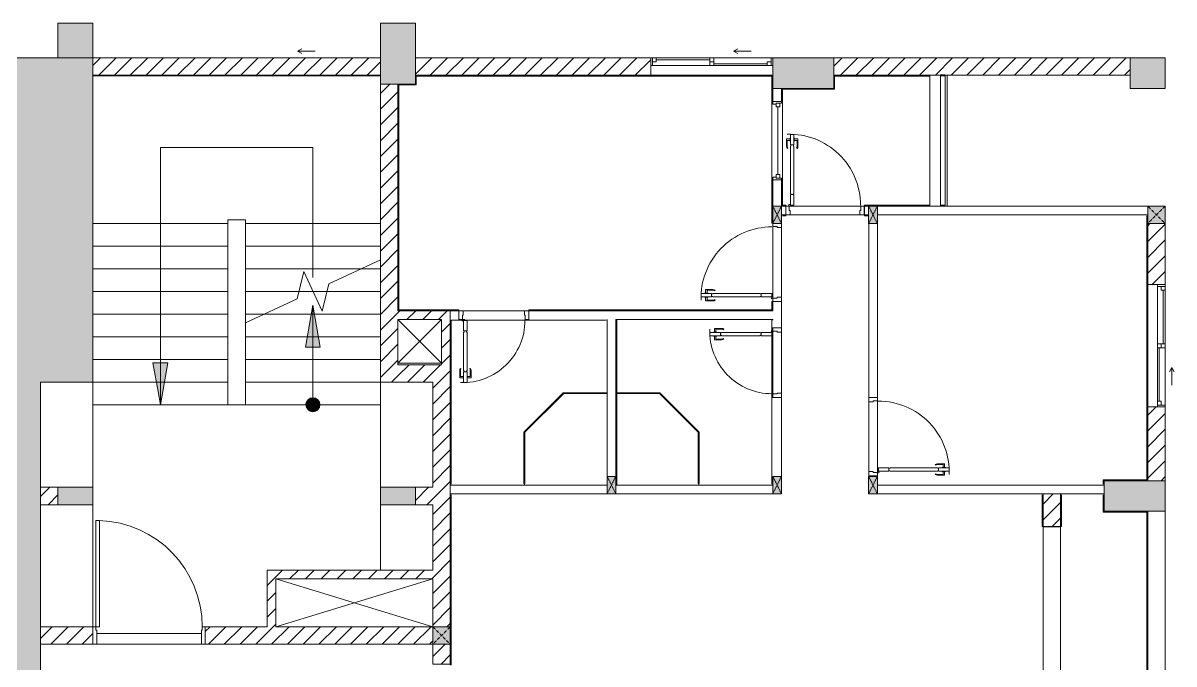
# Model space of a CAD drawing. Header units: millimetres. Extents: x 31157 to 224036, y 218 to 80529.
# Drawn here: x 138534 to 151736, y 71285 to 78637 of the extents above; entities that cross this region are included whole.
import ezdxf

# ---------------------------------------------------------------- set-up
doc = ezdxf.new("R2010")
doc.units = ezdxf.units.MM
doc.linetypes.add('IMPORT-Dash _2_', pattern=[6, 3, -3])
for name, color, linetype, lineweight in [('0-2', 170, 'Continuous', 9), ('A-DETL-GENF-6', 20, 'Continuous', 9), ('A-DETL-GENF-7', 170, 'Continuous', 9), ('A-DETL-THIN-3', 151, 'Continuous', 9), ('A-DOOR-2', 170, 'Continuous', 9), ('A-DOOR-FRAM-2', 170, 'Continuous', 9), ('A-FLOR-1', 170, 'Continuous', 9), ('A-FLOR-HRAL-5', 170, 'Continuous', 9), ('A-GLAZ-5', 170, 'Continuous', 9), ('A-GLAZ-CURT-3', 170, 'Continuous', 9), ('A-WALL-1', 170, 'Continuous', 9), ('A-WALL-PATT-3', 170, 'Continuous', 9), ('A_1404_dwg-1', 170, 'Continuous', 9), ('I-WALL', 170, 'Continuous', 9), ('I-WALL-1', 170, 'Continuous', 9), ('S-COLS-1', 170, 'Continuous', 9), ('S-COLS-2', 170, 'Continuous', 9), ('S-COLS-4', 170, 'Continuous', 9), ('S-COLS-9', 170, 'IMPORT-Dash _2_', 9), ('S-COLS-HDLN-2', 170, 'IMPORT-Dash _2_', 9), ('S-STRS-2', 170, 'Continuous', 9), ('S-STRS-ANNO', 170, 'Continuous', 9), ('S-STRS-MBND-2', 170, 'Continuous', 9)]:
    doc.layers.add(name, color=color, linetype=linetype, lineweight=lineweight)
pattern_1 = [(45, (0, 0), (-90.50967, 90.50967), [])]

# ---------------------------------------------------------------- blocks, each defined once
blk = doc.blocks.new('A_1404_dwg_NCV_TKTC_KET CAU_rvt-1-TKTC_MB HOÀN THIỆN SÀN TẦNG 3-4-4819833-KeyPlan-CH2-Tầng 1_ Tầng 2')
at = {"layer": 'S-COLS-1'}
for points in [[(42453, 78237), (42653, 78237), (42653, 78637), (42253, 78637), (42253, 78237), (42443, 78237)], [(46163, 77937), (46353, 77937), (46353, 78637), (45953, 78637), (45953, 77937), (46153, 77937)], [(50563, 77887), (51152, 77887), (51152, 78237), (50452, 78237), (50453, 77887), (50553, 77887)], [(54753, 77887), (54953, 77887), (54953, 78237), (54553, 78237), (54553, 77887)], [(42403, 73112), (42653, 73112), (42653, 73312), (42253, 73312), (42253, 73112)], [(46353, 73112), (46353, 73312), (45953, 73312), (45953, 73112)], [(54953, 73037), (54953, 73387), (54253, 73387), (54253, 73037), (54753, 73037)]]:
    blk.add_hatch(color=256, dxfattribs=at).paths.add_polyline_path(points)
at = {"layer": 'A-FLOR-1'}
for p, q in [((42653, 78033), (45953, 78033)), ((52453, 76537), (52453, 78037)), ((45953, 73312), (45953, 74259)), ((42653, 73112), (42653, 71712)), ((45953, 72362), (45953, 73112)), ((42698, 71634), (43898, 71634))]:
    blk.add_line(p, q, dxfattribs=at)
at = {"layer": 'A-FLOR-1', "flags": 128}
for points in [[(46653, 74737), (46153, 74737), (46153, 75237)], [(44403, 74259), (42653, 74259), (42653, 73312)]]:
    blk.add_lwpolyline(points, dxfattribs=at)
at = {"layer": 'S-COLS-2', "flags": 128}
for points in [[(42653, 78237), (42653, 78637), (42253, 78637), (42253, 78237)], [(46353, 78037), (46353, 78637), (45953, 78637), (45953, 77937), (46153, 77937)], [(51152, 78037), (51152, 78237), (50452, 78237)], [(54753, 73037), (54953, 73037), (54953, 73387), (54253, 73387)]]:
    blk.add_lwpolyline(points, dxfattribs=at)
for points in [[(54553, 78237), (54553, 77887), (54953, 77887), (54953, 78237)], [(42253, 73312), (42253, 73112), (42653, 73112), (42653, 73312)], [(45953, 73312), (45953, 73112), (46353, 73112), (46353, 73312)]]:
    blk.add_lwpolyline(points, close=True, dxfattribs=at)
blk = doc.blocks.new('A_1404_dwg_DOOR_CW_01 CANH MO-PANEL KINH - DIW_01-900x2200-CỬA GỖ VÂN LAMINATE-V104-TKTC_MB HOÀN THIỆN SÀN TẦNG 3-4-4819913-KeyPlan-CH2-Tầng 1_ Tầng 2')
at = {"layer": 'A-DETL-GENF-7'}
for p, q in [((49682, 75537), (49682, 75576)), ((49766, 75580), (49686, 75580)), ((49699, 75537), (49699, 75568)), ((49703, 75572), (49766, 75572)), ((49791, 75572), (49787, 75565)), ((49682, 75493), (49682, 75454)), ((49766, 75450), (49686, 75450)), ((49699, 75493), (49699, 75462)), ((49703, 75458), (49766, 75458)), ((49791, 75458), (49787, 75465))]:
    blk.add_line(p, q, dxfattribs=at)
at = {"layer": 'A-DETL-GENF-7', "flags": 128}
for points in [[(49631, 75495), (49631, 75535), (49751, 75535), (49751, 75495)], [(49710, 75537), (49710, 75535), (49671, 75535), (49671, 75537)], [(50307, 75529), (50307, 75535), (49765, 75535), (49765, 75529), (49751, 75529), (49751, 75501), (49765, 75501), (49765, 75495), (50307, 75495), (50307, 75501), (50321, 75501), (50321, 75529)], [(50321, 75535), (50321, 75495), (50441, 75495), (50441, 75535)], [(49710, 75493), (49710, 75495), (49671, 75495), (49671, 75493)]]:
    blk.add_lwpolyline(points, close=True, dxfattribs=at)
at = {"layer": 'A-DETL-GENF-7'}
blk.add_circle((50443, 75485), 10, dxfattribs=at)
for centre, radius, start, end in [((50443, 75485), 814, 90, 182), ((49686, 75576), 4, 90, 180), ((49703, 75568), 4, 90, 180), ((49766, 75535), 45, 55, 90), ((49766, 75535), 37, 55, 90), ((49686, 75454), 4, 180, 270), ((49703, 75462), 4, 180, 270), ((49766, 75495), 37, 270, 305), ((49766, 75495), 45, 270, 305)]:
    blk.add_arc(centre, radius, start, end, dxfattribs=at)
at = {"layer": 'A-DOOR-2'}
blk.add_line((50453, 75485), (50453, 75510), dxfattribs=at)
at = {"layer": 'A-DOOR-2', "flags": 128}
blk.add_lwpolyline([(50453, 76337), (50453, 76302), (50503, 76302), (50503, 76292), (50553, 76292), (50553, 76337)], dxfattribs=at)
blk.add_lwpolyline([(50553, 75442), (50553, 75492), (50503, 75492), (50503, 75482), (50453, 75482), (50453, 75442)], close=True, dxfattribs=at)
blk = doc.blocks.new('A_1404_dwg_DOOR_CW_01 CANH MO-PANEL KINH - DIG_02-800x2200-CỬA NHÔM KÍNH-V60-TKTC_MB HOÀN THIỆN SÀN TẦNG 3-4-4819851-KeyPlan-CH2-Tầng 1_ Tầng 2')
at = {"layer": 'A-DETL-GENF-7'}
for p, q in [((104713, 29524), (104713, 29603)), ((104756, 29607), (104717, 29607)), ((104721, 29586), (104721, 29524)), ((104756, 29590), (104725, 29590)), ((104800, 29607), (104839, 29607)), ((104800, 29590), (104831, 29590)), ((104835, 29586), (104835, 29524)), ((104843, 29524), (104843, 29603)), ((104721, 29498), (104728, 29503)), ((104835, 29498), (104828, 29503))]:
    blk.add_line(p, q, dxfattribs=at)
at = {"layer": 'A-DETL-GENF-7', "flags": 128}
for points in [[(104756, 29579), (104758, 29579), (104758, 29619), (104756, 29619)], [(104798, 29659), (104758, 29659), (104758, 29539), (104798, 29539)], [(104800, 29579), (104798, 29579), (104798, 29619), (104800, 29619)], [(104764, 29083), (104758, 29083), (104758, 29525), (104764, 29525), (104764, 29539), (104792, 29539), (104792, 29525), (104798, 29525), (104798, 29083), (104792, 29083), (104792, 29069), (104764, 29069)], [(104758, 29069), (104798, 29069), (104798, 28949), (104758, 28949)]]:
    blk.add_lwpolyline(points, close=True, dxfattribs=at)
at = {"layer": 'A-DETL-GENF-7'}
blk.add_circle((104808, 28947), 10, dxfattribs=at)
for centre, radius, start, end in [((104808, 28947), 714, 88, 180), ((104717, 29603), 4, 90, 180), ((104725, 29586), 4, 90, 180), ((104831, 29586), 4, 0, 90), ((104839, 29603), 4, 0, 90), ((104758, 29524), 45, 180, 215), ((104758, 29524), 37, 180, 215), ((104798, 29524), 37, 325, 0), ((104798, 29524), 45, 325, 0)]:
    blk.add_arc(centre, radius, start, end, dxfattribs=at)
at = {"layer": 'A-DOOR-2'}
blk.add_line((104808, 28937), (104783, 28937), dxfattribs=at)
at = {"layer": 'A-DOOR-2', "flags": 128}
for points in [[(104051, 28837), (104051, 28937), (104091, 28937), (104091, 28887), (104101, 28887), (104101, 28837)], [(104801, 28837), (104801, 28887), (104811, 28887), (104811, 28937), (104851, 28937), (104851, 28837)]]:
    blk.add_lwpolyline(points, close=True, dxfattribs=at)
blk = doc.blocks.new('A_1404_dwg_DOOR_CW_01 CANH MO-PANEL KINH - DIW_01-900x2200-CỬA GỖ VÂN LAMINATE-553375-TKTC_MB HOÀN THIỆN SÀN TẦNG 3-4-4819841-KeyPlan-CH2-Tầng 1_ Tầng 2')
at = {"layer": 'A-DETL-GENF-7'}
for p, q in [((49615, 40124), (49615, 40203)), ((49658, 40207), (49619, 40207)), ((49623, 40186), (49623, 40124)), ((49658, 40190), (49627, 40190)), ((49702, 40207), (49741, 40207)), ((49702, 40190), (49733, 40190)), ((49737, 40186), (49737, 40124)), ((49745, 40124), (49745, 40203)), ((49623, 40098), (49629, 40103)), ((49736, 40098), (49730, 40103))]:
    blk.add_line(p, q, dxfattribs=at)
at = {"layer": 'A-DETL-GENF-7', "flags": 128}
for points in [[(49658, 40179), (49660, 40179), (49660, 40219), (49658, 40219)], [(49700, 40259), (49660, 40259), (49660, 40139), (49700, 40139)], [(49666, 39583), (49660, 39583), (49660, 40125), (49666, 40125), (49666, 40139), (49694, 40139), (49694, 40125), (49700, 40125), (49700, 39583), (49694, 39583), (49694, 39569), (49666, 39569)], [(49702, 40179), (49700, 40179), (49700, 40219), (49702, 40219)], [(49660, 39569), (49700, 39569), (49700, 39449), (49660, 39449)]]:
    blk.add_lwpolyline(points, close=True, dxfattribs=at)
at = {"layer": 'A-DETL-GENF-7'}
blk.add_circle((49710, 39447), 10, dxfattribs=at)
for centre, radius, start, end in [((49710, 39447), 814, 88, 180), ((49619, 40203), 4, 90, 180), ((49627, 40186), 4, 90, 180), ((49733, 40186), 4, 0, 90), ((49741, 40203), 4, 0, 90), ((49660, 40124), 45, 180, 215), ((49660, 40124), 37, 180, 215), ((49700, 40124), 37, 325, 0), ((49700, 40124), 45, 325, 0)]:
    blk.add_arc(centre, radius, start, end, dxfattribs=at)
at = {"layer": 'A-DOOR-2'}
blk.add_line((49710, 39437), (49685, 39437), dxfattribs=at)
at = {"layer": 'A-DOOR-2', "flags": 128}
for points in [[(48853, 39337), (48853, 39437), (48893, 39437), (48893, 39387), (48903, 39387), (48903, 39337)], [(49703, 39337), (49703, 39387), (49713, 39387), (49713, 39437), (49753, 39437), (49753, 39337)]]:
    blk.add_lwpolyline(points, close=True, dxfattribs=at)
blk = doc.blocks.new('A_1404_dwg_M_Fixed - 900 x 1400-901191-TKTC_MB HOÀN THIỆN SÀN TẦNG 3-4-4819853-KeyPlan-CH2-Tầng 1_ Tầng 2')
at = {"layer": 'A-GLAZ-5'}
blk.add_line((107014, 28878), (107788, 28878), dxfattribs=at)
at = {"layer": 'A-GLAZ-5', "flags": 128}
for points in [[(106983, 28900), (106983, 28937), (106951, 28937)], [(107819, 28900), (107819, 28937), (107851, 28937)], [(106951, 28837), (106970, 28837), (106970, 28900), (107014, 28900), (107014, 28856), (106970, 28856)], [(107832, 28856), (107788, 28856), (107788, 28900), (107832, 28900), (107832, 28837), (107849, 28837)]]:
    blk.add_lwpolyline(points, dxfattribs=at)
blk = doc.blocks.new('A_1404_dwg_Railing - 50 x 10mm-901205-TKTC_MB HOÀN THIỆN SÀN TẦNG 3-4-4819863-KeyPlan-CH2-Tầng 1_ Tầng 2')
at = {"layer": 'A-FLOR-HRAL-5', "flags": 128}
blk.add_lwpolyline([(107983, 24612), (107983, 24562), (107973, 24562), (107973, 24612)], close=True, dxfattribs=at)
blk = doc.blocks.new('A_1404_dwg_Railing - Railing-885341-TKTC_MB HOÀN THIỆN SÀN TẦNG 3-4-4819917-KeyPlan-CH2-Tầng 1_ Tầng 2')
at = {"layer": 'A-FLOR-HRAL-5'}
for p, q in [((52378, 78032), (52378, 76547)), ((52428, 76547), (52428, 78032))]:
    blk.add_line(p, q, dxfattribs=at)
at = {"rotation": 90.00000000000074}
for p in [(76989, -29941), (76989, -31436)]:
    blk.add_blockref('A_1404_dwg_Railing - 50 x 10mm-901205-TKTC_MB HOÀN THIỆN SÀN TẦNG 3-4-4819863-KeyPlan-CH2-Tầng 1_ Tầng 2', p, dxfattribs=at)
blk = doc.blocks.new('A_1404_dwg_System Panel - Glazed-901218-TKTC_MB HOÀN THIỆN SÀN TẦNG 3-4-4819900-KeyPlan-CH2-Tầng 1_ Tầng 2')
at = {"layer": 'A-GLAZ-CURT-3'}
blk.add_hatch(color=256, dxfattribs=at).paths.add_polyline_path([(41008, 64949), (41003, 65540), (40998, 65536), (40998, 64949)])
blk.add_line((41008, 64949), (41008, 65540), dxfattribs=at)
at = {"layer": 'A-GLAZ-CURT-3', "flags": 128}
blk.add_lwpolyline([(40998, 65538), (40998, 64949), (41008, 64949)], dxfattribs=at)
blk = doc.blocks.new('A_1404_dwg_System Panel - Glazed-901219-TKTC_MB HOÀN THIỆN SÀN TẦNG 3-4-V87-KeyPlan-CH2-Tầng 1_ Tầng 2')
at = {"layer": 'A-GLAZ-CURT-3'}
blk.add_hatch(color=256, dxfattribs=at).paths.add_polyline_path([(39447, 29483), (39450, 29494), (39003, 29934), (38999, 29931), (39409, 29521)])
blk.add_line((38999, 29931), (39447, 29483), dxfattribs=at)
at = {"layer": 'A-GLAZ-CURT-3', "flags": 128}
blk.add_lwpolyline([(39452, 29492), (39006, 29938), (38999, 29931)], dxfattribs=at)
blk = doc.blocks.new('A_1404_dwg_System Panel - Glazed-901217-TKTC_MB HOÀN THIỆN SÀN TẦNG 3-4-V88-KeyPlan-CH2-Tầng 1_ Tầng 2')
at = {"layer": 'A-GLAZ-CURT-3'}
blk.add_hatch(color=256, dxfattribs=at).paths.add_polyline_path([(39454, 29482), (39953, 29482), (39953, 29492), (39450, 29487), (39450, 29482)])
at = {"layer": 'A-GLAZ-CURT-3', "flags": 128}
blk.add_lwpolyline([(39450, 29482), (39953, 29482), (39953, 29492), (39450, 29492)], close=True, dxfattribs=at)
blk = doc.blocks.new('A_1404_dwg_G1_SOF - BO TRU - 100x200-746114-TKTC_MB HOÀN THIỆN SÀN TẦNG 3-4-4819846-KeyPlan-CH2-Tầng 1_ Tầng 2')
at = {"layer": 'S-COLS-1'}
blk.add_hatch(color=256, dxfattribs=at).paths.add_polyline_path([(49953, 40037), (49953, 40237), (49853, 40237), (49853, 40037)])
at = {"layer": 'S-COLS-1', "flags": 128}
blk.add_lwpolyline([(49853, 40037), (49853, 40237), (49953, 40237), (49953, 40037)], close=True, dxfattribs=at)
at = {"layer": 'S-COLS-HDLN-2'}
for p, q in [((49953, 40037), (49853, 40237)), ((49853, 40037), (49953, 40237))]:
    blk.add_line(p, q, dxfattribs=at)
blk = doc.blocks.new('A_1404_dwg_DOOR_CW_01 CANH MO-PANEL KINH - DIG_01-900x2200-CỬA NHÔM KÍNH-901226-TKTC_MB HOÀN THIỆN SÀN TẦNG 3-4-4819905-KeyPlan-CH2-Tầng 1_ Tầng 2')
at = {"layer": 'A-DETL-GENF-7'}
for p, q in [((37873, 26676), (37879, 26671)), ((37986, 26676), (37980, 26671)), ((37865, 26650), (37865, 26570)), ((37908, 26566), (37869, 26566)), ((37873, 26587), (37873, 26650)), ((37908, 26583), (37877, 26583)), ((37952, 26583), (37983, 26583)), ((37952, 26566), (37991, 26566)), ((37987, 26587), (37987, 26650)), ((37995, 26650), (37995, 26570))]:
    blk.add_line(p, q, dxfattribs=at)
at = {"layer": 'A-DETL-GENF-7', "flags": 128}
for points in [[(37910, 27205), (37950, 27205), (37950, 27325), (37910, 27325)], [(37916, 27191), (37910, 27191), (37910, 26649), (37916, 26649), (37916, 26635), (37944, 26635), (37944, 26649), (37950, 26649), (37950, 27191), (37944, 27191), (37944, 27205), (37916, 27205)], [(37908, 26595), (37910, 26595), (37910, 26555), (37908, 26555)], [(37950, 26515), (37910, 26515), (37910, 26635), (37950, 26635)], [(37952, 26595), (37950, 26595), (37950, 26555), (37952, 26555)]]:
    blk.add_lwpolyline(points, close=True, dxfattribs=at)
at = {"layer": 'A-DETL-GENF-7'}
blk.add_circle((37960, 27327), 10, dxfattribs=at)
for centre, radius, start, end in [((37960, 27327), 814, 180, 272), ((37910, 26650), 45, 145, 180), ((37910, 26650), 37, 145, 180), ((37950, 26650), 37, 0, 35), ((37950, 26650), 45, 0, 35), ((37869, 26570), 4, 180, 270), ((37877, 26587), 4, 180, 270), ((37983, 26587), 4, 270, 0), ((37991, 26570), 4, 270, 0)]:
    blk.add_arc(centre, radius, start, end, dxfattribs=at)
at = {"layer": 'A-DOOR-2'}
blk.add_line((37960, 27337), (37935, 27337), dxfattribs=at)
at = {"layer": 'A-DOOR-2', "flags": 128}
for points in [[(37153, 27437), (37103, 27437), (37103, 27337), (37143, 27337), (37143, 27387), (37153, 27387)], [(38003, 27437), (37953, 27437), (37953, 27387), (37963, 27387), (37963, 27337), (38003, 27337)]]:
    blk.add_lwpolyline(points, close=True, dxfattribs=at)
blk = doc.blocks.new('A_1404_dwg_System Panel - Glazed-901212-TKTC_MB HOÀN THIỆN SÀN TẦNG 3-4-V89-KeyPlan-CH2-Tầng 1_ Tầng 2')
at = {"layer": 'A-GLAZ-CURT-3'}
blk.add_hatch(color=256, dxfattribs=at).paths.add_polyline_path([(40551, 29482), (40555, 29487), (40551, 29492), (40053, 29492), (40053, 29482)])
at = {"layer": 'A-GLAZ-CURT-3', "flags": 128}
blk.add_lwpolyline([(40553, 29492), (40053, 29492), (40053, 29482), (40555, 29482)], dxfattribs=at)
blk = doc.blocks.new('A_1404_dwg_System Panel - Glazed-901210-TKTC_MB HOÀN THIỆN SÀN TẦNG 3-4-4819895-KeyPlan-CH2-Tầng 1_ Tầng 2')
at = {"layer": 'A-GLAZ-CURT-3'}
blk.add_hatch(color=256, dxfattribs=at).paths.add_polyline_path([(38999, 64949), (39008, 64949), (39003, 65540), (38998, 65540), (38998, 64949)])
blk.add_line((39008, 64949), (39008, 65538), dxfattribs=at)
at = {"layer": 'A-GLAZ-CURT-3', "flags": 128}
blk.add_lwpolyline([(38998, 65540), (38998, 64949), (39008, 64949)], dxfattribs=at)
blk = doc.blocks.new('A_1404_dwg_System Panel - Glazed-901211-TKTC_MB HOÀN THIỆN SÀN TẦNG 3-4-V90-KeyPlan-CH2-Tầng 1_ Tầng 2')
at = {"layer": 'A-GLAZ-CURT-3'}
blk.add_hatch(color=256, dxfattribs=at).paths.add_polyline_path([(40558, 29483), (41003, 29934), (40998, 29936), (40555, 29487)])
at = {"layer": 'A-GLAZ-CURT-3', "flags": 128}
blk.add_lwpolyline([(40999, 29938), (40551, 29490), (40558, 29483), (41006, 29931)], close=True, dxfattribs=at)
blk = doc.blocks.new('A_1404_dwg_NCV_TKTC_TANG 3 - 4_rvt-1-TKTC_MB HOÀN THIỆN SÀN TẦNG 3-4-4819943-KeyPlan-CH2-Tầng 1_ Tầng 2')
at = {"layer": 'A-WALL-PATT-3'}
for points in [[(46653, 78027), (50452, 78027), (50452, 78037), (46353, 78037), (46353, 78027), (46363, 78027)], [(46353, 77927), (46363, 77927), (46363, 78027), (46353, 78027), (46353, 77937)], [(51152, 78027), (52253, 78027), (52253, 78037), (51152, 78037)], [(51162, 77877), (51162, 78027), (51152, 78027), (51152, 77877)], [(46163, 75347), (46163, 77937), (46153, 77937), (46153, 75347)], [(46353, 77927), (46353, 77937), (46163, 77937), (46163, 77927)], [(51135, 77877), (51152, 77877), (51152, 77887), (50563, 77887), (50563, 77877)], [(54253, 73347), (54253, 73397), (54243, 73397), (54243, 73347)], [(54743, 73387), (54743, 73397), (54253, 73397), (54253, 73387)], [(54243, 73037), (54253, 73037), (54253, 73227), (54243, 73227)], [(54253, 73027), (54743, 73027), (54743, 73037), (54243, 73037), (54243, 73027)]]:
    blk.add_hatch(color=256, dxfattribs=at).paths.add_polyline_path(points)
h = blk.add_hatch(color=256, dxfattribs=at)
h.paths.add_polyline_path([(50452, 75347), (50453, 75347), (50452, 75442), (50443, 75442), (50443, 75347)])
h.paths.add_polyline_path([(50452, 76342), (50453, 76342), (50452, 76837), (50443, 76837), (50443, 76342)])
h.paths.add_polyline_path([(50443, 77737), (50453, 77737), (50452, 78027), (50443, 78027)])
h = blk.add_hatch(color=256, dxfattribs=at)
h.paths.add_polyline_path([(50553, 76547), (50563, 76547), (50563, 76837), (50553, 76837)])
h.paths.add_polyline_path([(50563, 77737), (50563, 77887), (50553, 77887), (50553, 77737)])
h = blk.add_hatch(color=256, dxfattribs=at)
h.paths.add_polyline_path([(50553, 76537), (50603, 76537), (50603, 76547), (50553, 76547)])
h.paths.add_polyline_path([(51543, 76537), (52253, 76537), (52253, 76547), (51503, 76547), (51503, 76537)])
h = blk.add_hatch(color=256, dxfattribs=at)
h.paths.add_polyline_path([(51543, 76427), (51543, 76437), (51503, 76437), (51503, 76427)])
h.paths.add_polyline_path([(50603, 76427), (50603, 76437), (50563, 76437), (50563, 76427)])
h = blk.add_hatch(color=256, dxfattribs=at)
h.paths.add_polyline_path([(54743, 73387), (54753, 73387), (54753, 74235), (54743, 74235), (54743, 73397)])
h.paths.add_polyline_path([(54753, 75635), (54753, 76427), (54743, 76427), (54743, 75635)])
h = blk.add_hatch(color=256, dxfattribs=at)
h.paths.add_polyline_path([(46353, 75337), (46853, 75337), (46853, 75347), (46153, 75347), (46153, 75337), (46163, 75337)])
h.paths.add_polyline_path([(50453, 75337), (50452, 75347), (47653, 75347), (47653, 75337), (50452, 75337)])
h = blk.add_hatch(color=256, dxfattribs=at)
h.paths.add_polyline_path([(46763, 70037), (46763, 70187), (46753, 70187), (46753, 70037)])
h.paths.add_polyline_path([(46763, 71277), (46763, 73237), (46753, 73237), (46753, 71277)])
h = blk.add_hatch(color=256, dxfattribs=at)
h.paths.add_polyline_path([(53543, 70047), (53553, 70047), (53553, 70362), (53543, 70360)])
h.paths.add_polyline_path([(53543, 72862), (53553, 72862), (53553, 73227), (53543, 73227)])
h = blk.add_hatch(color=256, dxfattribs=at)
h.paths.add_polyline_path([(53753, 69962), (53763, 69962), (53763, 70362), (53753, 70360), (53753, 69972)])
h.paths.add_polyline_path([(53763, 72862), (53763, 73227), (53753, 73227), (53753, 72862)])
at = {"layer": 'A-FLOR-1'}
for p, q in [((51453, 76437), (50653, 76437)), ((54753, 76427), (54753, 76437)), ((50453, 75482), (50453, 76302)), ((50553, 76292), (50553, 75492)), ((46903, 75337), (47603, 75337)), ((50453, 75102), (50453, 74382)), ((48052, 74387), (48553, 74387)), ((48663, 74387), (49153, 74387)), ((51553, 73493), (51553, 74293)), ((51653, 74303), (51653, 73483)), ((47603, 73337), (47603, 73354)), ((49603, 73354), (49603, 73337)), ((54253, 73337), (54253, 73347)), ((53553, 73227), (53553, 73237)), ((53753, 73237), (53753, 73227)), ((54253, 73227), (54253, 73237)), ((53753, 70362), (53753, 72860))]:
    blk.add_line(p, q, dxfattribs=at)
at = {"layer": 'A-FLOR-1', "flags": 128}
blk.add_lwpolyline([(50553, 75092), (50553, 74392)], close=True, dxfattribs=at)
blk.add_lwpolyline([(53753, 72862), (53753, 72860), (53553, 72860), (53553, 70362), (53553, 72862)], dxfattribs=at)
at = {"layer": 'A-WALL-1'}
for p, q in [((52253, 78037), (52378, 78037)), ((52253, 76547), (52253, 78027)), ((50553, 77887), (50453, 77887)), ((50453, 77887), (50453, 77737)), ((50553, 77737), (50553, 77887)), ((50453, 77737), (50553, 77737)), ((50553, 76837), (50453, 76837)), ((50453, 76837), (50453, 76537)), ((50553, 76547), (50553, 76837)), ((50553, 76537), (50553, 76547)), ((50603, 76537), (50553, 76537)), ((50603, 76437), (50603, 76537)), ((50643, 76537), (51463, 76537)), ((51503, 76537), (51503, 76437)), ((51553, 76537), (51503, 76537)), ((52378, 76537), (52253, 76537)), ((54753, 76537), (52428, 76537)), ((54753, 76437), (54753, 76537)), ((50553, 76437), (50563, 76437)), ((50563, 76437), (50603, 76437)), ((51453, 76437), (50653, 76437)), ((51503, 76437), (51543, 76437)), ((51543, 76437), (51553, 76437)), ((51553, 76337), (51553, 74343)), ((51653, 76437), (54753, 76437)), ((51653, 74343), (51653, 76337)), ((50453, 75482), (50453, 76302)), ((50553, 76292), (50553, 75492)), ((50553, 75442), (50453, 75442)), ((50453, 75442), (50453, 75347)), ((50553, 75142), (50553, 75442)), ((46753, 75337), (46753, 75237)), ((46853, 75337), (46753, 75337)), ((46853, 75237), (46853, 75337)), ((46903, 75337), (47603, 75337)), ((47653, 75337), (47653, 75237)), ((48553, 75337), (47653, 75337)), ((48553, 75237), (48553, 74397)), ((50453, 75142), (50553, 75142)), ((50553, 75092), (50553, 74392)), ((48553, 74397), (48553, 74387)), ((48553, 74387), (48553, 73437)), ((48653, 74387), (48653, 74397)), ((48653, 73437), (48653, 74387)), ((50553, 74342), (50453, 74342)), ((50553, 73437), (50553, 74342)), ((51553, 74343), (51653, 74343)), ((51553, 73493), (51553, 74293)), ((51653, 74303), (51653, 73483)), ((51653, 73443), (51553, 73443)), ((51553, 73443), (51553, 73437)), ((51653, 73437), (51653, 73443)), ((50453, 73337), (48653, 73337)), ((48653, 73237), (50453, 73237))]:
    blk.add_line(p, q, dxfattribs=at)
at = {"layer": 'A-WALL-1', "flags": 128}
for points in [[(52428, 78037), (52453, 78037), (52453, 76537)], [(50453, 75347), (50453, 75337), (48553, 75337)], [(48653, 74397), (48653, 75237), (50453, 75237), (50453, 75227)], [(48553, 73337), (46752, 73337), (46752, 73237), (48553, 73237)], [(51653, 73237), (54253, 73237), (54253, 73337), (51653, 73337)]]:
    blk.add_lwpolyline(points, dxfattribs=at)
blk.add_lwpolyline([(52253, 76537), (51653, 76537)], close=True, dxfattribs=at)
at = {"layer": 'I-WALL'}
for p, q in [((50453, 77737), (50453, 77887)), ((50553, 77887), (50553, 77737)), ((50443, 76837), (50443, 77737)), ((50563, 77737), (50563, 76837)), ((50453, 76537), (50453, 76837)), ((50553, 76837), (50553, 76547)), ((50553, 76537), (50603, 76537)), ((51503, 76537), (51553, 76537)), ((50603, 76437), (50563, 76437)), ((51543, 76437), (51503, 76437)), ((54743, 74235), (54743, 75635)), ((54753, 75635), (54753, 74235)), ((50453, 75347), (50453, 75442)), ((46753, 75337), (46853, 75337)), ((47653, 75337), (48553, 75337)), ((47653, 75227), (46853, 75227)), ((50443, 74342), (50443, 75142)), ((54743, 69972), (54743, 73027))]:
    blk.add_line(p, q, dxfattribs=at)
at = {"layer": 'I-WALL', "flags": 128}
blk.add_lwpolyline([(54743, 73037), (54753, 73037), (54753, 69972)], dxfattribs=at)
at = {"layer": 'I-WALL-1'}
for p, q in [((50553, 76547), (50553, 76537)), ((54753, 76337), (54753, 76427)), ((48553, 75227), (48553, 75237)), ((48653, 75227), (48653, 74397)), ((48663, 74397), (48663, 75227)), ((48653, 74397), (48653, 74387)), ((48653, 74387), (48653, 73437)), ((48663, 74387), (48663, 74397)), ((48663, 73337), (48663, 74387)), ((50443, 73337), (50453, 73337)), ((46753, 71712), (46753, 71512))]:
    blk.add_line(p, q, dxfattribs=at)
at = {"layer": 'I-WALL-1', "flags": 128}
for points in [[(50453, 77887), (50453, 78027), (50453, 78037), (46353, 78037), (46353, 78027), (46353, 77937), (46163, 77937), (46153, 77937), (46153, 75347), (46153, 75337), (46753, 75337)], [(46853, 75337), (46853, 75347), (46163, 75347), (46163, 77927), (46353, 77927), (46363, 77927), (46363, 78027), (50443, 78027), (50443, 77737), (50453, 77737)], [(50553, 77737), (50563, 77737), (50563, 77877), (51152, 77877), (51162, 77877), (51162, 78027), (52253, 78027), (52253, 78037), (51152, 78037), (51152, 78027), (51152, 77887), (50563, 77887), (50553, 77887)], [(50453, 76837), (50443, 76837), (50443, 76342), (50453, 76342)], [(50603, 76537), (50603, 76547), (50563, 76547), (50563, 76837), (50553, 76837)], [(52253, 76537), (52253, 76547), (51503, 76547), (51503, 76537)], [(50563, 76427), (50603, 76427), (50603, 76437)], [(51503, 76437), (51503, 76427), (51543, 76427)], [(54743, 76427), (54743, 75635), (54753, 75635), (54753, 76337)], [(50453, 75442), (50443, 75442), (50443, 75347), (47653, 75347), (47653, 75337)], [(48553, 75337), (50453, 75337), (50453, 75347)], [(46753, 75237), (46753, 75227), (46753, 73337), (46763, 73337)], [(46763, 73347), (46763, 75227), (46853, 75227), (46853, 75237)], [(47653, 75237), (47653, 75227), (48543, 75227)], [(50443, 75227), (50443, 75142), (50453, 75142)], [(50453, 74342), (50443, 74342), (50443, 73347)], [(54253, 73347), (54253, 73387), (54743, 73387), (54753, 73387), (54753, 74235), (54743, 74235), (54743, 73397), (54253, 73397), (54243, 73397), (54243, 73347)], [(46763, 73237), (46753, 73237), (46753, 71712)], [(46753, 71512), (46753, 71277), (46763, 71277), (46763, 73227)], [(53543, 73227), (53543, 72862), (53553, 72862), (53553, 73227)], [(53753, 73227), (53753, 72862), (53763, 72862), (53763, 73227)], [(54243, 73227), (54243, 73037), (54243, 73027), (54743, 73027), (54743, 73037), (54253, 73037), (54253, 73227)]]:
    blk.add_lwpolyline(points, dxfattribs=at)
for name, p in [('A_1404_dwg_Railing - Railing-885341-TKTC_MB HOÀN THIỆN SÀN TẦNG 3-4-4819917-KeyPlan-CH2-Tầng 1_ Tầng 2', (0, 0)), ('A_1404_dwg_DOOR_CW_01 CANH MO-PANEL KINH - DIW_01-900x2200-CỬA GỖ VÂN LAMINATE-V104-TKTC_MB HOÀN THIỆN SÀN TẦNG 3-4-4819913-KeyPlan-CH2-Tầng 1_ Tầng 2', (0, 0)), ('A_1404_dwg_System Panel - Glazed-901210-TKTC_MB HOÀN THIỆN SÀN TẦNG 3-4-4819895-KeyPlan-CH2-Tầng 1_ Tầng 2', (8600, 8405)), ('A_1404_dwg_System Panel - Glazed-901218-TKTC_MB HOÀN THIỆN SÀN TẦNG 3-4-4819900-KeyPlan-CH2-Tầng 1_ Tầng 2', (8600, 8405))]:
    blk.add_blockref(name, p)
for name, p, rotation in [('A_1404_dwg_M_Fixed - 900 x 1400-901191-TKTC_MB HOÀN THIỆN SÀN TẦNG 3-4-4819853-KeyPlan-CH2-Tầng 1_ Tầng 2', (79390, -30114), 90), ('A_1404_dwg_DOOR_CW_01 CANH MO-PANEL KINH - DIG_01-900x2200-CỬA NHÔM KÍNH-901226-TKTC_MB HOÀN THIỆN SÀN TẦNG 3-4-4819905-KeyPlan-CH2-Tầng 1_ Tầng 2', (88605, 103874), 180), ('A_1404_dwg_G1_SOF - BO TRU - 100x200-746114-TKTC_MB HOÀN THIỆN SÀN TẦNG 3-4-4819846-KeyPlan-CH2-Tầng 1_ Tầng 2', (100405, 116574), 180), ('A_1404_dwg_G1_SOF - BO TRU - 100x200-746114-TKTC_MB HOÀN THIỆN SÀN TẦNG 3-4-4819846-KeyPlan-CH2-Tầng 1_ Tầng 2', (101505, 116574), 180), ('A_1404_dwg_DOOR_CW_01 CANH MO-PANEL KINH - DIG_02-800x2200-CỬA NHÔM KÍNH-V60-TKTC_MB HOÀN THIỆN SÀN TẦNG 3-4-4819851-KeyPlan-CH2-Tầng 1_ Tầng 2', (151704, 104174), 180), ('A_1404_dwg_DOOR_CW_01 CANH MO-PANEL KINH - DIG_02-800x2200-CỬA NHÔM KÍNH-V60-TKTC_MB HOÀN THIỆN SÀN TẦNG 3-4-4819851-KeyPlan-CH2-Tầng 1_ Tầng 2', (79390, -29709), 90), ('A_1404_dwg_System Panel - Glazed-901211-TKTC_MB HOÀN THIỆN SÀN TẦNG 3-4-V90-KeyPlan-CH2-Tầng 1_ Tầng 2', (88605, 103879), 180), ('A_1404_dwg_System Panel - Glazed-901212-TKTC_MB HOÀN THIỆN SÀN TẦNG 3-4-V89-KeyPlan-CH2-Tầng 1_ Tầng 2', (88605, 103879), 180), ('A_1404_dwg_System Panel - Glazed-901217-TKTC_MB HOÀN THIỆN SÀN TẦNG 3-4-V88-KeyPlan-CH2-Tầng 1_ Tầng 2', (88605, 103879), 180), ('A_1404_dwg_System Panel - Glazed-901219-TKTC_MB HOÀN THIỆN SÀN TẦNG 3-4-V87-KeyPlan-CH2-Tầng 1_ Tầng 2', (88605, 103879), 180), ('A_1404_dwg_DOOR_CW_01 CANH MO-PANEL KINH - DIW_01-900x2200-CỬA GỖ VÂN LAMINATE-553375-TKTC_MB HOÀN THIỆN SÀN TẦNG 3-4-4819841-KeyPlan-CH2-Tầng 1_ Tầng 2', (12216, 123196), 270), ('A_1404_dwg_G1_SOF - BO TRU - 100x200-746114-TKTC_MB HOÀN THIỆN SÀN TẦNG 3-4-4819846-KeyPlan-CH2-Tầng 1_ Tầng 2', (98505, 113474), 180), ('A_1404_dwg_G1_SOF - BO TRU - 100x200-746114-TKTC_MB HOÀN THIỆN SÀN TẦNG 3-4-4819846-KeyPlan-CH2-Tầng 1_ Tầng 2', (100405, 113474), 180), ('A_1404_dwg_G1_SOF - BO TRU - 100x200-746114-TKTC_MB HOÀN THIỆN SÀN TẦNG 3-4-4819846-KeyPlan-CH2-Tầng 1_ Tầng 2', (101505, 113474), 180)]:
    blk.add_blockref(name, p, dxfattribs=dict(rotation=rotation))
blk = doc.blocks.new('A_1404_dwg_1_FAMILY RVT - W01-WxH 1400x1400xmm-389822-TKTC_MB HOÀN THIỆN SÀN TẦNG 3-4-4819949-KeyPlan-CH2-Tầng 1_ Tầng 2')
at = {"layer": 'A-GLAZ-5'}
for p, q in [((50001, 78313), (50204, 78313)), ((49052, 78237), (49052, 78037)), ((49072, 78237), (49072, 78148)), ((49116, 78215), (49730, 78215)), ((49730, 78237), (49775, 78237)), ((49775, 78192), (49730, 78192)), ((49775, 78170), (50389, 78170)), ((50433, 78237), (50433, 78148))]:
    blk.add_line(p, q, dxfattribs=at)
at = {"layer": 'A-GLAZ-5', "flags": 128}
for points in [[(50052, 78339), (50001, 78313), (50052, 78288)], [(50452, 78037), (50452, 78237), (49052, 78237), (49116, 78237)], [(49730, 78148), (49730, 78237), (49116, 78237), (49116, 78192), (49072, 78192)], [(49775, 78148), (49775, 78237), (50433, 78237), (50452, 78237)], [(50433, 78192), (50389, 78192), (50389, 78148)], [(49052, 78148), (49072, 78148), (49730, 78148), (49775, 78148), (50389, 78148), (50452, 78148)]]:
    blk.add_lwpolyline(points, dxfattribs=at)
blk = doc.blocks.new('A_1404_dwg_1_FAMILY RVT - W01-WxH 1000x3200-3536800-TKTC_MB HOÀN THIỆN SÀN TẦNG 3-4-4819956-KeyPlan-CH2-Tầng 1_ Tầng 2')
at = {"layer": 'A-GLAZ-5'}
blk.add_line((45001, 78313), (45204, 78313), dxfattribs=at)
at = {"layer": 'A-GLAZ-5', "flags": 128}
blk.add_lwpolyline([(45052, 78339), (45001, 78313), (45052, 78288)], dxfattribs=at)
blk = doc.blocks.new('A_1404_dwg_G1_SOF - BO TRU - 200x200-V8-TKTC_MB HOÀN THIỆN SÀN TẦNG 3-4-4819987-KeyPlan-CH2-Tầng 1_ Tầng 2')
at = {"layer": 'S-COLS-9'}
blk.add_hatch(color=256, dxfattribs=at).paths.add_polyline_path([(46553, 71512), (46753, 71512), (46753, 71712), (46553, 71712), (46553, 71512)])
at = {"layer": 'S-COLS-4', "flags": 128}
blk.add_lwpolyline([(46753, 71712), (46553, 71712), (46553, 71512), (46753, 71512)], dxfattribs=at)
at = {"layer": 'S-COLS-HDLN-2'}
for p, q in [((46753, 71712), (46553, 71512)), ((46553, 71712), (46753, 71512))]:
    blk.add_line(p, q, dxfattribs=at)
blk = doc.blocks.new('A_1404_dwg_G1_SOF - BO TRU - 200x200-V9-TKTC_MB HOÀN THIỆN SÀN TẦNG 3-4-4819988-KeyPlan-CH2-Tầng 1_ Tầng 2')
at = {"layer": 'S-COLS-9'}
blk.add_hatch(color=256, dxfattribs=at).paths.add_polyline_path([(54953, 76337), (54953, 76537), (54753, 76537), (54753, 76337)])
at = {"layer": 'S-COLS-4', "flags": 128}
blk.add_lwpolyline([(54753, 76337), (54953, 76337), (54953, 76537), (54753, 76537)], dxfattribs=at)
at = {"layer": 'S-COLS-HDLN-2'}
for p, q in [((54953, 76537), (54753, 76337)), ((54753, 76537), (54953, 76337))]:
    blk.add_line(p, q, dxfattribs=at)
blk = doc.blocks.new('A_1404_dwg_FD_01 - FD_01-1200x2200mm-1787918-TKTC_MB HOÀN THIỆN SÀN TẦNG 3-4-4819968-KeyPlan-CH2-Tầng 1_ Tầng 2')
at = {"layer": 'A-DETL-GENF-7', "flags": 128}
blk.add_lwpolyline([(122123, 36950), (120903, 36950), (120903, 36910), (122123, 36910)], close=True, dxfattribs=at)
at = {"layer": 'A-DETL-GENF-7'}
blk.add_arc((120903, 36950), 1220, 270, 358.1211, dxfattribs=at)
at = {"layer": 'A-DOOR-FRAM-2', "flags": 128}
for points in [[(120863, 36940), (120703, 36940), (120703, 36985), (120903, 36985), (120903, 36950), (120863, 36950)], [(120903, 35730), (120903, 35695), (120703, 35695), (120703, 35740), (120863, 35740), (120863, 35730)]]:
    blk.add_lwpolyline(points, close=True, dxfattribs=at)
blk = doc.blocks.new('A_1404_dwg-4819832-KeyPlan-CH2-Tầng 1_ Tầng 2')
at = {"layer": 'A-WALL-PATT-3'}
h = blk.add_hatch(dxfattribs=at)
h.set_pattern_fill('FP_26', color=256, style=0, pattern_type=2)
h.set_pattern_definition(pattern_1)
h.paths.add_polyline_path([(42653, 78037), (45953, 78037), (45953, 78237), (42653, 78237)])
h = blk.add_hatch(dxfattribs=at)
h.set_pattern_fill('FP_26', color=256, style=0, pattern_type=2)
h.set_pattern_definition(pattern_1)
h.paths.add_polyline_path([(49052, 78037), (49052, 78237), (46353, 78237), (46353, 78037)])
h = blk.add_hatch(dxfattribs=at)
h.set_pattern_fill('FP_26', color=256, style=0, pattern_type=2)
h.set_pattern_definition(pattern_1)
h.paths.add_polyline_path([(51152, 78037), (54553, 78042), (54553, 78237), (51152, 78237), (51152, 78042)])
h = blk.add_hatch(dxfattribs=at)
h.set_pattern_fill('FP_26', color=256, style=0, pattern_type=2)
h.set_pattern_definition(pattern_1)
h.paths.add_polyline_path([(46153, 74517), (46153, 77937), (45953, 77937), (45953, 74517)])
h = blk.add_hatch(dxfattribs=at)
h.set_pattern_fill('FP_26', color=256, style=0, pattern_type=2)
h.set_pattern_definition(pattern_1)
h.paths.add_polyline_path([(54753, 73387), (54953, 73387), (54953, 74235), (54753, 74235), (54753, 73387)])
h.paths.add_polyline_path([(54753, 75635), (54953, 75635), (54953, 76337), (54753, 76337)])
h = blk.add_hatch(dxfattribs=at)
h.set_pattern_fill('FP_26', color=256, style=0, pattern_type=2)
h.set_pattern_definition(pattern_1)
h.paths.add_polyline_path([(46353, 75237), (46653, 75237), (46653, 75337), (46153, 75337), (46153, 75237)])
h = blk.add_hatch(dxfattribs=at)
h.set_pattern_fill('FP_26', color=256, style=0, pattern_type=2)
h.set_pattern_definition(pattern_1)
h.paths.add_polyline_path([(46753, 74517), (46752, 75337), (46653, 75337), (46653, 74517)])
h = blk.add_hatch(dxfattribs=at)
h.set_pattern_fill('FP_26', color=256, style=0, pattern_type=2)
h.set_pattern_definition(pattern_1)
h.paths.add_polyline_path([(46353, 74517), (46653, 74517), (46653, 74717), (46153, 74717), (46153, 74517)])
h = blk.add_hatch(dxfattribs=at)
h.set_pattern_fill('FP_26', color=256, style=0, pattern_type=2)
h.set_pattern_definition(pattern_1)
h.paths.add_polyline_path([(46753, 70037), (46753, 70187), (46553, 70187), (46553, 70037)])
h.paths.add_polyline_path([(46553, 71285), (46753, 71285), (46753, 71512), (46553, 71512), (46553, 71285)])
h.paths.add_polyline_path([(46753, 71712), (46753, 74517), (46553, 74517), (46553, 71712)])
h = blk.add_hatch(dxfattribs=at)
h.set_pattern_fill('FP_26', color=256, style=0, pattern_type=2)
h.set_pattern_definition(pattern_1)
h.paths.add_polyline_path([(42253, 73112), (42253, 73312), (42053, 73312), (42053, 73112)])
h = blk.add_hatch(dxfattribs=at)
h.set_pattern_fill('FP_26', color=256, style=0, pattern_type=2)
h.set_pattern_definition(pattern_1)
h.paths.add_polyline_path([(46553, 73112), (46553, 73312), (46353, 73312), (46353, 73112)])
h = blk.add_hatch(dxfattribs=at)
h.set_pattern_fill('FP_26', color=256, style=0, pattern_type=2)
h.set_pattern_definition(pattern_1)
h.paths.add_polyline_path([(53553, 69962), (53753, 69962), (53753, 70360), (53553, 70360), (53553, 70037)])
h.paths.add_polyline_path([(53553, 72862), (53753, 72862), (53753, 73237), (53553, 73237), (53553, 72862)])
h = blk.add_hatch(dxfattribs=at)
h.set_pattern_fill('FP_26', color=256, style=0, pattern_type=2)
h.set_pattern_definition(pattern_1)
h.paths.add_polyline_path([(44653, 71712), (44753, 71712), (44753, 72362), (44653, 72362), (44653, 72262)])
h = blk.add_hatch(dxfattribs=at)
h.set_pattern_fill('FP_26', color=256, style=0, pattern_type=2)
h.set_pattern_definition(pattern_1)
h.paths.add_polyline_path([(45272, 72262), (46553, 72262), (46553, 72362), (44753, 72362), (44753, 72262)])
h = blk.add_hatch(dxfattribs=at)
h.set_pattern_fill('FP_26', color=256, style=0, pattern_type=2)
h.set_pattern_definition(pattern_1)
h.paths.add_polyline_path([(42403, 71512), (42653, 71512), (42653, 71712), (42053, 71712), (42053, 71512)])
h.paths.add_polyline_path([(44453, 71512), (44653, 71512), (44653, 71712), (43943, 71712), (43943, 71512), (44453, 71512)])
h = blk.add_hatch(dxfattribs=at)
h.set_pattern_fill('FP_26', color=256, style=0, pattern_type=2)
h.set_pattern_definition(pattern_1)
h.paths.add_polyline_path([(44653, 71512), (46553, 71512), (46553, 71712), (44653, 71712)])
at = {"layer": 'S-STRS-ANNO'}
for points in [[(45262, 74919), (45178, 75399), (45093, 74919)], [(43428, 74259), (43513, 74739), (43343, 74739)], [(45178, 74179), (45221, 74192), (45250, 74226), (45252, 74280), (45238, 74311), (45190, 74336), (45154, 74335), (45113, 74303), (45099, 74265), (45106, 74224), (45144, 74189), (45168, 74182)]]:
    blk.add_hatch(color=256, dxfattribs=at).paths.add_polyline_path(points)
h = blk.add_hatch(color=256, dxfattribs=at)
h.paths.add_polyline_path([(45178, 74179), (45218, 74190), (45214, 74190), (45187, 74182)])
h.paths.add_polyline_path([(45256, 74272), (45247, 74299), (45241, 74305), (45255, 74275)])
at = {"layer": '0-2'}
for p, q in [((46653, 75237), (46153, 74737)), ((44753, 72262), (46553, 71712)), ((46553, 72262), (44753, 71712))]:
    blk.add_line(p, q, dxfattribs=at)
at = {"layer": '0-2', "flags": 128}
blk.add_lwpolyline([(46153, 75237), (46653, 74737), (46153, 74737)], close=True, dxfattribs=at)
at = {"layer": 'A-FLOR-1'}
blk.add_line((43898, 71512), (42698, 71512), dxfattribs=at)
at = {"layer": 'A-WALL-1'}
for p, q in [((45953, 78237), (42653, 78237)), ((45953, 78037), (45953, 78237)), ((46353, 78237), (46353, 78037)), ((49052, 78237), (46353, 78237)), ((51152, 78237), (51152, 78037)), ((54553, 78237), (51152, 78237)), ((54553, 78037), (54553, 78237)), ((42653, 78037), (45953, 78037)), ((52453, 78037), (54553, 78037)), ((46153, 77937), (45953, 77937)), ((45953, 77937), (45953, 75920)), ((54953, 75635), (54953, 76337)), ((54953, 73387), (54953, 74235)), ((42253, 73312), (42053, 73312)), ((42253, 73112), (42253, 73312)), ((46353, 73312), (46353, 73112)), ((54753, 73387), (54953, 73387)), ((53753, 73237), (53553, 73237)), ((42053, 73112), (42253, 73112)), ((54953, 73037), (54953, 69962)), ((53553, 72862), (53753, 72862))]:
    blk.add_line(p, q, dxfattribs=at)
at = {"layer": 'A-WALL-1', "flags": 128}
for points in [[(45953, 75819), (45953, 74517), (46553, 74517), (46553, 73312), (46353, 73312)], [(46353, 73112), (46553, 73112), (46553, 72362), (44653, 72362), (44653, 71712), (43943, 71712), (43943, 71512), (46553, 71512), (46553, 71285), (46753, 71285)], [(42053, 71512), (42653, 71512), (42653, 71712), (42053, 71712)]]:
    blk.add_lwpolyline(points, dxfattribs=at)
for points in [[(46653, 75237), (46653, 74717), (46153, 74717), (46153, 75237)], [(46553, 71712), (44753, 71712), (44753, 72262), (46553, 72262)]]:
    blk.add_lwpolyline(points, close=True, dxfattribs=at)
at = {"layer": 'S-STRS-2'}
for p, q in [((42653, 76079), (44203, 76079)), ((44403, 76079), (45953, 76079)), ((44203, 75819), (42653, 75819)), ((44203, 75559), (42653, 75559)), ((44203, 75299), (42653, 75299)), ((44203, 75039), (42653, 75039)), ((44403, 75039), (45953, 75039)), ((44203, 74779), (42653, 74779)), ((44403, 74779), (45953, 74779)), ((44203, 74519), (42653, 74519))]:
    blk.add_line(p, q, dxfattribs=at)
at = {"layer": 'S-STRS-2', "flags": 128}
for points in [[(42653, 76339), (44203, 76339), (44203, 76379), (44403, 76379), (44403, 76339), (45953, 76339)], [(44203, 76339), (44203, 76079), (44203, 75819), (44203, 75559), (44203, 75299), (44203, 75039), (44203, 74779), (44203, 74519), (44203, 74259), (42653, 74259), (42653, 74517)], [(44403, 76339), (44403, 76079), (44403, 75819), (44403, 75559), (44403, 75299), (44620, 75299), (45953, 75299)], [(44403, 75819), (45735, 75819), (45953, 75819), (45953, 75920)], [(44403, 75559), (45017, 75559), (45178, 75559), (45338, 75559), (45953, 75559)], [(45953, 74519), (44403, 74519), (44403, 74779), (44403, 75039), (44403, 75198), (44403, 75299)], [(44403, 74519), (44403, 74259), (45953, 74259), (45953, 74517)]]:
    blk.add_lwpolyline(points, dxfattribs=at)
at = {"layer": 'S-STRS-ANNO', "flags": 128}
for points in [[(45178, 75719), (45178, 75819), (45178, 76079), (45178, 76339), (45178, 77208), (43428, 77208), (43428, 76339), (43428, 76079), (43428, 75819), (43428, 75559), (43428, 75299), (43428, 75039), (43428, 74779), (43428, 74519), (43428, 74259), (43513, 74739), (43343, 74739), (43401, 74412), (43428, 74259)], [(45178, 75399), (45093, 74919), (45262, 74919), (45178, 75399), (45178, 75299), (45178, 75039), (45178, 74779), (45178, 74519), (45178, 74259)]]:
    blk.add_lwpolyline(points, dxfattribs=at)
blk.add_lwpolyline([(45178, 74179), (45221, 74192), (45250, 74226), (45257, 74270), (45238, 74311), (45200, 74336), (45155, 74336), (45117, 74311), (45098, 74270), (45105, 74226), (45134, 74192)], close=True, dxfattribs=at)
at = {"layer": 'S-STRS-ANNO'}
blk.add_circle((45178, 74259), 80, dxfattribs=at)
at = {"layer": 'S-STRS-MBND-2', "flags": 128}
blk.add_lwpolyline([(45953, 75920), (45359, 75644), (45283, 75332), (45072, 75786), (44996, 75474), (44403, 75198)], dxfattribs=at)
for name in ['A_1404_dwg_NCV_TKTC_KET CAU_rvt-1-TKTC_MB HOÀN THIỆN SÀN TẦNG 3-4-4819833-KeyPlan-CH2-Tầng 1_ Tầng 2', 'A_1404_dwg_1_FAMILY RVT - W01-WxH 1000x3200-3536800-TKTC_MB HOÀN THIỆN SÀN TẦNG 3-4-4819956-KeyPlan-CH2-Tầng 1_ Tầng 2', 'A_1404_dwg_1_FAMILY RVT - W01-WxH 1400x1400xmm-389822-TKTC_MB HOÀN THIỆN SÀN TẦNG 3-4-4819949-KeyPlan-CH2-Tầng 1_ Tầng 2', 'A_1404_dwg_NCV_TKTC_TANG 3 - 4_rvt-1-TKTC_MB HOÀN THIỆN SÀN TẦNG 3-4-4819943-KeyPlan-CH2-Tầng 1_ Tầng 2', 'A_1404_dwg_G1_SOF - BO TRU - 200x200-V9-TKTC_MB HOÀN THIỆN SÀN TẦNG 3-4-4819988-KeyPlan-CH2-Tầng 1_ Tầng 2', 'A_1404_dwg_G1_SOF - BO TRU - 200x200-V8-TKTC_MB HOÀN THIỆN SÀN TẦNG 3-4-4819987-KeyPlan-CH2-Tầng 1_ Tầng 2']:
    blk.add_blockref(name, (0, 0))
for name, p, rotation in [('A_1404_dwg_1_FAMILY RVT - W01-WxH 1400x1400xmm-389822-TKTC_MB HOÀN THIỆN SÀN TẦNG 3-4-4819949-KeyPlan-CH2-Tầng 1_ Tầng 2', (-23284, 124688), 269.9999999999999), ('A_1404_dwg_FD_01 - FD_01-1200x2200mm-1787918-TKTC_MB HOÀN THIỆN SÀN TẦNG 3-4-4819968-KeyPlan-CH2-Tầng 1_ Tầng 2', (79638, -49191), 90)]:
    blk.add_blockref(name, p, dxfattribs=dict(rotation=rotation))

msp = doc.modelspace()

# ---------------------------------------------------------------- hatches: boundary and pattern name
at = {"layer": 'A-DETL-GENF-6'}
msp.add_hatch(color=256, dxfattribs=at).paths.add_polyline_path([(134234, 69826.9), (138734, 69826.9), (138734, 74516.9), (139334.4, 74516.9), (139334, 78236.9), (130334, 78236.9), (130334, 77886.9), (130734, 77886.9), (130734, 78036.9), (132833.9, 78036.9), (132833.9, 76536.9), (130334, 76536.9), (130334, 69826.9), (134234, 69826.9)])

# ---------------------------------------------------------------- linework, layer by layer
at = {"layer": 'A-DETL-THIN-3'}
for p, q in [((139334.4, 78236.9), (130334, 78236.9)), ((139334.4, 74516.9), (139334.4, 78236.9)), ((138734, 69826.9), (138734, 74516.9)), ((138734, 74516.9), (139334.4, 74516.9))]:
    msp.add_line(p, q, dxfattribs=at)

# ---------------------------------------------------------------- block references
at = {"layer": 'A_1404_dwg-1'}
msp.add_blockref('A_1404_dwg-4819832-KeyPlan-CH2-Tầng 1_ Tầng 2', (96681.4, 0), dxfattribs=at)

doc.saveas('drawing.dxf')
